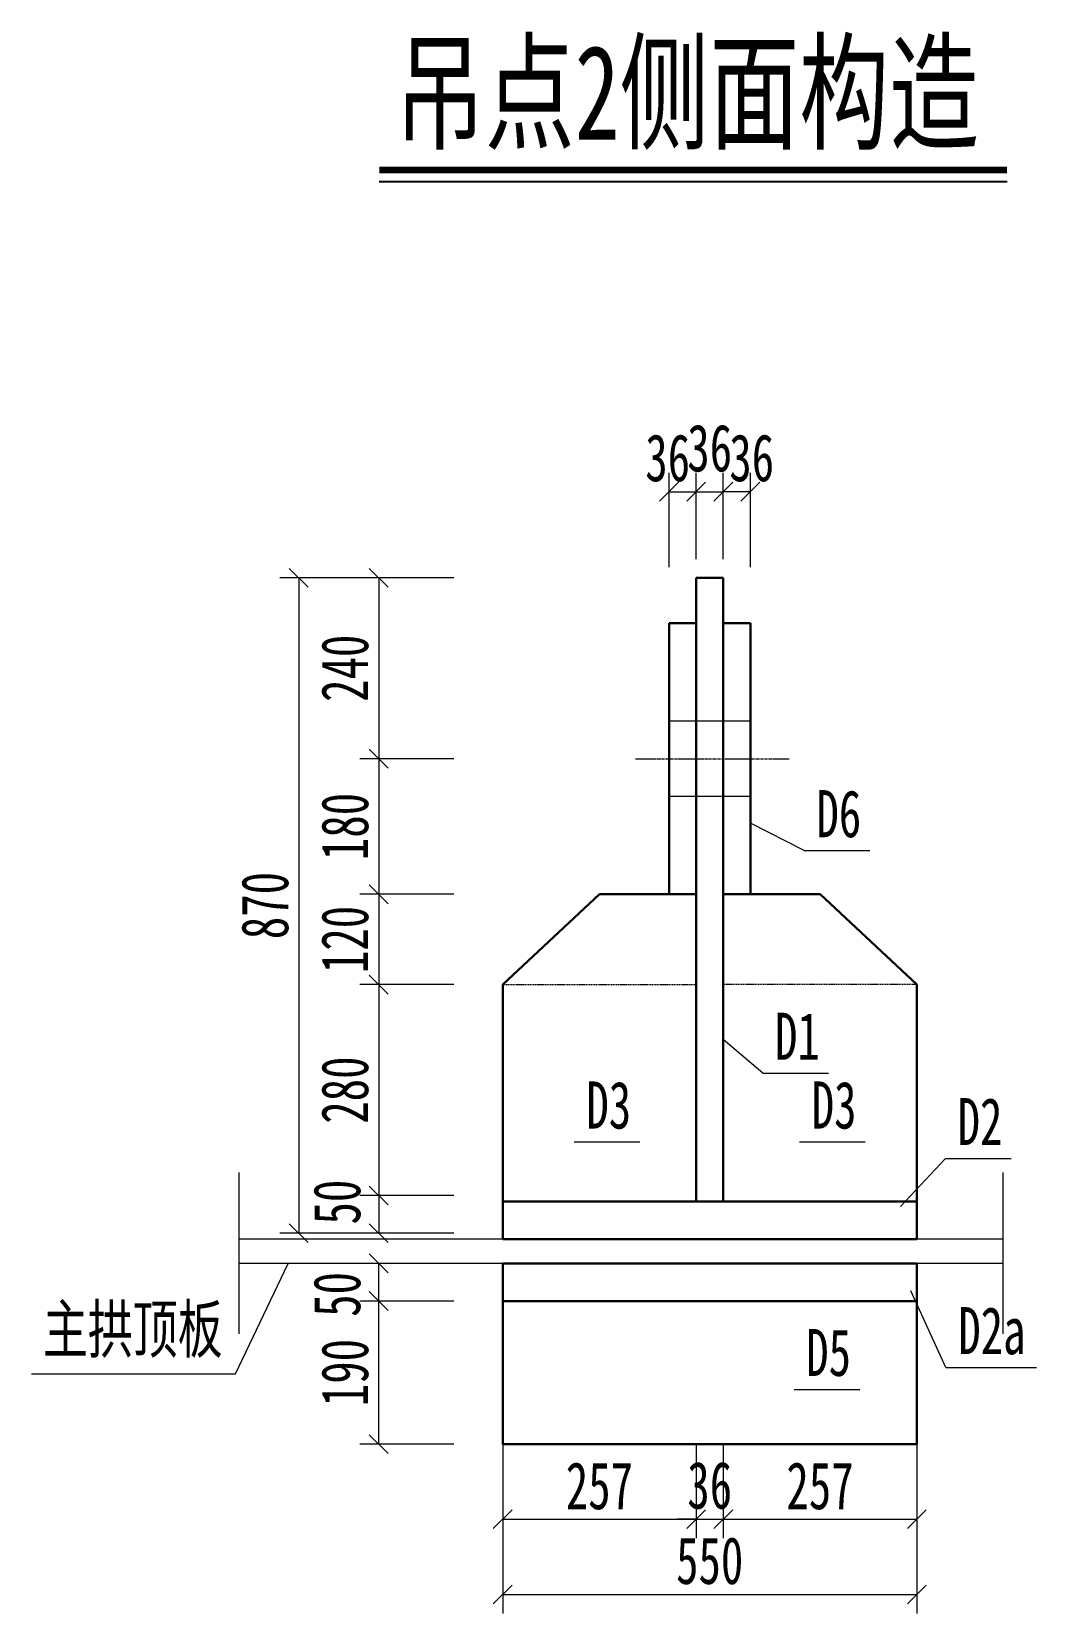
# Model space of a CAD drawing. Header units: millimetres. Extents: x -19886 to -4477, y -42737 to -16565.
# Drawn here: x -10465 to -9130, y -35286 to -33186 of the extents above; entities that cross this region are included whole.
import ezdxf
from ezdxf.enums import TextEntityAlignment as Align

# ---------------------------------------------------------------- set-up
doc = ezdxf.new("R2010")
doc.units = ezdxf.units.MM
doc.linetypes.add('CENTER2', pattern=[28.575, 19.05, -3.175, 3.175, -3.175])
doc.linetypes.add('DASHED', pattern=[0.75, 0.5, -0.25])
doc.layers.get('Defpoints').update_dxf_attribs({"color": 8})
for name, color, linetype, lineweight in [('中心线', 2, 'CENTER2', 15), ('文字', 7, 'Continuous', 15), ('标注线及字体', 2, 'Continuous', 15), ('桥 构造粗实', 1, 'Continuous', 30), ('细实线', 4, 'Continuous', 15), ('虚线', 7, 'DASHED', 13)]:
    doc.layers.add(name, color=color, linetype=linetype, lineweight=lineweight)
doc.styles.add('111', font='', dxfattribs={"width": 0.7})
doc.styles.add('BM_Dim', font='', dxfattribs={"width": 0.85})
doc.styles.get('111').set_extended_font_data('仿宋_GB2312')
doc.styles.get('BM_Dim').set_extended_font_data('仿宋_GB2312')
doc.dimstyles.new('200', dxfattribs={"dimscale": 0, "dimtxt": 2.5, "dimasz": 1, "dimexe": 1, "dimexo": 1, "dimgap": 0.6, "dimtad": 1, "dimdec": 0, "dimdsep": 46, "dimtxsty": '111', "dimblk": 'OBLIQUE', "dimcen": 0, "dimclrd": 4, "dimclre": 4, "dimclrt": 4, "dimadec": 1, "dimazin": 2, "dimtfac": 1, "dimtdec": 0, "dimtix": 1, "dimtmove": 2, "dimatfit": 3, "dimfxl": 4, "dimfxlon": 1, "dimtolj": 1, "dimlwd": -1, "dimlwe": -1, "dimarcsym": 0})

# ---------------------------------------------------------------- blocks, each defined once
blk = doc.blocks.new('_Oblique')
at = {"color": 0, "linetype": 'ByBlock', "lineweight": -2}
blk.add_line((-0.5, -0.5), (0.5, 0.5), dxfattribs=at)
blk = doc.blocks.new('*D136')
at = {"layer": 'Defpoints', "color": 0}
for p in [(-9546.4, -33797.1), (-9582.4, -33911.5), (-9546.4, -33911.5)]:
    blk.add_point(p, dxfattribs=at)
at = {"layer": '细实线', "color": 4}
for p, q in [((-9582.4, -33886.5), (-9582.4, -33772.1)), ((-9546.4, -33886.5), (-9546.4, -33772.1)), ((-9582.4, -33797.1), (-9546.4, -33797.1))]:
    blk.add_line(p, q, dxfattribs=at)
at = {"layer": '细实线', "color": 4, "xscale": 25, "yscale": 25, "zscale": 25, "rotation": 180}
blk.add_blockref('_Oblique', (-9582.4, -33797.1), dxfattribs=at)
at = {"layer": '细实线', "color": 4, "xscale": 25, "yscale": 25, "zscale": 25}
blk.add_blockref('_Oblique', (-9546.4, -33797.1), dxfattribs=at)
at = {"layer": '细实线', "color": 4, "insert": (-9564.4, -33739.4), "char_height": 62.5, "attachment_point": 5, "style": '111'}
blk.add_mtext('\\A1;36', dxfattribs=at)
blk = doc.blocks.new('*D137')
at = {"layer": 'Defpoints', "color": 0}
for p in [(-9582.4, -33797.1), (-9582.4, -33911.5), (-9618.4, -33971.5)]:
    blk.add_point(p, dxfattribs=at)
at = {"layer": '细实线', "color": 4}
for p, q in [((-9618.4, -33897.1), (-9618.4, -33772.1)), ((-9582.4, -33886.5), (-9582.4, -33772.1)), ((-9618.4, -33797.1), (-9582.4, -33797.1))]:
    blk.add_line(p, q, dxfattribs=at)
at = {"layer": '细实线', "color": 4, "xscale": 25, "yscale": 25, "zscale": 25, "rotation": 180}
blk.add_blockref('_Oblique', (-9618.4, -33797.1), dxfattribs=at)
at = {"layer": '细实线', "color": 4, "xscale": 25, "yscale": 25, "zscale": 25}
blk.add_blockref('_Oblique', (-9582.4, -33797.1), dxfattribs=at)
at = {"layer": '细实线', "color": 4, "insert": (-9620.2, -33752.4), "char_height": 62.5, "attachment_point": 5, "style": '111'}
blk.add_mtext('\\A1;36', dxfattribs=at)
blk = doc.blocks.new('*D138')
at = {"layer": 'Defpoints', "color": 0}
for p in [(-9546.4, -33797.1), (-9546.4, -33911.5), (-9510.4, -33971.5)]:
    blk.add_point(p, dxfattribs=at)
at = {"layer": '细实线', "color": 4}
for p, q in [((-9546.4, -33886.5), (-9546.4, -33772.1)), ((-9510.4, -33897.1), (-9510.4, -33772.1)), ((-9510.4, -33797.1), (-9546.4, -33797.1))]:
    blk.add_line(p, q, dxfattribs=at)
at = {"layer": '细实线', "color": 4, "xscale": 25, "yscale": 25, "zscale": 25, "rotation": 180}
blk.add_blockref('_Oblique', (-9546.4, -33797.1), dxfattribs=at)
at = {"layer": '细实线', "color": 4, "xscale": 25, "yscale": 25, "zscale": 25}
blk.add_blockref('_Oblique', (-9510.4, -33797.1), dxfattribs=at)
at = {"layer": '细实线', "color": 4, "insert": (-9508.6, -33752.4), "char_height": 62.5, "attachment_point": 5, "style": '111'}
blk.add_mtext('\\A1;36', dxfattribs=at)
blk = doc.blocks.new('*D139')
at = {"layer": 'Defpoints', "color": 0}
for p in [(-9839.4, -34739.5), (-9582.4, -34739.5), (-9582.4, -35161.2)]:
    blk.add_point(p, dxfattribs=at)
at = {"layer": '细实线', "color": 4}
for p, q in [((-9839.4, -35061.2), (-9839.4, -35186.2)), ((-9582.4, -35061.2), (-9582.4, -35186.2)), ((-9839.4, -35161.2), (-9582.4, -35161.2))]:
    blk.add_line(p, q, dxfattribs=at)
at = {"layer": '细实线', "color": 4, "xscale": 25, "yscale": 25, "zscale": 25, "rotation": 180}
blk.add_blockref('_Oblique', (-9839.4, -35161.2), dxfattribs=at)
at = {"layer": '细实线', "color": 4, "xscale": 25, "yscale": 25, "zscale": 25}
blk.add_blockref('_Oblique', (-9582.4, -35161.2), dxfattribs=at)
at = {"layer": '细实线', "color": 4, "insert": (-9710.9, -35117.2), "char_height": 62.5, "attachment_point": 5, "style": '111'}
blk.add_mtext('\\A1;257', dxfattribs=at)
blk = doc.blocks.new('*D140')
at = {"layer": 'Defpoints', "color": 0}
for p in [(-9582.4, -34739.5), (-9546.4, -34739.5), (-9546.4, -35161.2)]:
    blk.add_point(p, dxfattribs=at)
at = {"layer": '细实线', "color": 4}
for p, q in [((-9582.4, -35061.2), (-9582.4, -35186.2)), ((-9546.4, -35061.2), (-9546.4, -35186.2)), ((-9582.4, -35161.2), (-9607.4, -35161.2)), ((-9582.4, -35161.2), (-9546.4, -35161.2)), ((-9546.4, -35161.2), (-9521.4, -35161.2))]:
    blk.add_line(p, q, dxfattribs=at)
at = {"layer": '细实线', "color": 4, "xscale": 25, "yscale": 25, "zscale": 25}
blk.add_blockref('_Oblique', (-9582.4, -35161.2), dxfattribs=at)
at = {"layer": '细实线', "color": 4, "xscale": 25, "yscale": 25, "zscale": 25, "rotation": 180}
blk.add_blockref('_Oblique', (-9546.4, -35161.2), dxfattribs=at)
at = {"layer": '细实线', "color": 4, "insert": (-9564.4, -35116.5), "char_height": 62.5, "attachment_point": 5, "style": '111'}
blk.add_mtext('\\A1;36', dxfattribs=at)
blk = doc.blocks.new('*D141')
at = {"layer": 'Defpoints', "color": 0}
for p in [(-9546.4, -34739.5), (-9289.4, -34739.5), (-9289.4, -35161.2)]:
    blk.add_point(p, dxfattribs=at)
at = {"layer": '细实线', "color": 4}
for p, q in [((-9546.4, -35061.2), (-9546.4, -35186.2)), ((-9289.4, -35061.2), (-9289.4, -35186.2)), ((-9546.4, -35161.2), (-9289.4, -35161.2))]:
    blk.add_line(p, q, dxfattribs=at)
at = {"layer": '细实线', "color": 4, "xscale": 25, "yscale": 25, "zscale": 25, "rotation": 180}
blk.add_blockref('_Oblique', (-9546.4, -35161.2), dxfattribs=at)
at = {"layer": '细实线', "color": 4, "xscale": 25, "yscale": 25, "zscale": 25}
blk.add_blockref('_Oblique', (-9289.4, -35161.2), dxfattribs=at)
at = {"layer": '细实线', "color": 4, "insert": (-9417.9, -35117.2), "char_height": 62.5, "attachment_point": 5, "style": '111'}
blk.add_mtext('\\A1;257', dxfattribs=at)
blk = doc.blocks.new('*D142')
at = {"layer": 'Defpoints', "color": 0}
for p in [(-9839.4, -34871.5), (-9289.4, -34871.5), (-9289.4, -35261.2)]:
    blk.add_point(p, dxfattribs=at)
at = {"layer": '细实线', "color": 4}
for p, q in [((-9839.4, -35161.2), (-9839.4, -35286.2)), ((-9289.4, -35161.2), (-9289.4, -35286.2)), ((-9839.4, -35261.2), (-9289.4, -35261.2))]:
    blk.add_line(p, q, dxfattribs=at)
at = {"layer": '细实线', "color": 4, "xscale": 25, "yscale": 25, "zscale": 25, "rotation": 180}
blk.add_blockref('_Oblique', (-9839.4, -35261.2), dxfattribs=at)
at = {"layer": '细实线', "color": 4, "xscale": 25, "yscale": 25, "zscale": 25}
blk.add_blockref('_Oblique', (-9289.4, -35261.2), dxfattribs=at)
at = {"layer": '细实线', "color": 4, "insert": (-9564.4, -35216.5), "char_height": 62.5, "attachment_point": 5, "style": '111'}
blk.add_mtext('\\A1;550', dxfattribs=at)
blk = doc.blocks.new('*D143')
at = {"layer": 'Defpoints', "color": 0}
for p in [(-9478.4, -34451.5), (-10004.1, -34731.5), (-9839.4, -34731.5)]:
    blk.add_point(p, dxfattribs=at)
at = {"layer": '细实线', "color": 4}
for p, q in [((-9904.1, -34451.5), (-10029.1, -34451.5)), ((-10004.1, -34451.5), (-10004.1, -34731.5)), ((-9904.1, -34731.5), (-10029.1, -34731.5))]:
    blk.add_line(p, q, dxfattribs=at)
at = {"layer": '细实线', "color": 4, "xscale": 25, "yscale": 25, "zscale": 25}
for p, rotation in [((-10004.1, -34451.5), 90), ((-10004.1, -34731.5), 270)]:
    blk.add_blockref('_Oblique', p, dxfattribs=dict(at, rotation=rotation))
at = {"layer": '细实线', "color": 4, "insert": (-10048.8, -34591.5), "char_height": 62.5, "attachment_point": 5, "rotation": 90, "style": '111'}
blk.add_mtext('\\A1;280', dxfattribs=at)
blk = doc.blocks.new('*D144')
at = {"layer": 'Defpoints', "color": 0}
for p in [(-9839.4, -34331.5), (-10004.1, -34451.5), (-9478.4, -34451.5)]:
    blk.add_point(p, dxfattribs=at)
at = {"layer": '细实线', "color": 4}
for p, q in [((-9904.1, -34331.5), (-10029.1, -34331.5)), ((-10004.1, -34331.5), (-10004.1, -34451.5)), ((-9904.1, -34451.5), (-10029.1, -34451.5))]:
    blk.add_line(p, q, dxfattribs=at)
at = {"layer": '细实线', "color": 4, "xscale": 25, "yscale": 25, "zscale": 25}
for p, rotation in [((-10004.1, -34331.5), 90), ((-10004.1, -34451.5), 270)]:
    blk.add_blockref('_Oblique', p, dxfattribs=dict(at, rotation=rotation))
at = {"layer": '细实线', "color": 4, "insert": (-10048.8, -34391.5), "char_height": 62.5, "attachment_point": 5, "rotation": 90, "style": '111'}
blk.add_mtext('\\A1;120', dxfattribs=at)
blk = doc.blocks.new('*D145')
at = {"layer": 'Defpoints', "color": 0}
for p in [(-9464.4, -34151.5), (-10004.1, -34331.5), (-9839.4, -34331.5)]:
    blk.add_point(p, dxfattribs=at)
at = {"layer": '细实线', "color": 4}
for p, q in [((-9904.1, -34151.5), (-10029.1, -34151.5)), ((-10004.1, -34151.5), (-10004.1, -34331.5)), ((-9904.1, -34331.5), (-10029.1, -34331.5))]:
    blk.add_line(p, q, dxfattribs=at)
at = {"layer": '细实线', "color": 4, "xscale": 25, "yscale": 25, "zscale": 25}
for p, rotation in [((-10004.1, -34151.5), 90), ((-10004.1, -34331.5), 270)]:
    blk.add_blockref('_Oblique', p, dxfattribs=dict(at, rotation=rotation))
at = {"layer": '细实线', "color": 4, "insert": (-10048.8, -34241.5), "char_height": 62.5, "attachment_point": 5, "rotation": 90, "style": '111'}
blk.add_mtext('\\A1;180', dxfattribs=at)
blk = doc.blocks.new('*D146')
at = {"layer": 'Defpoints', "color": 0}
for p in [(-9464.4, -33911.5), (-10004.1, -34151.5), (-9464.4, -34151.5)]:
    blk.add_point(p, dxfattribs=at)
at = {"layer": '细实线', "color": 4}
for p, q in [((-9904.1, -33911.5), (-10029.1, -33911.5)), ((-10004.1, -33911.5), (-10004.1, -34151.5)), ((-9904.1, -34151.5), (-10029.1, -34151.5))]:
    blk.add_line(p, q, dxfattribs=at)
at = {"layer": '细实线', "color": 4, "xscale": 25, "yscale": 25, "zscale": 25}
for p, rotation in [((-10004.1, -33911.5), 90), ((-10004.1, -34151.5), 270)]:
    blk.add_blockref('_Oblique', p, dxfattribs=dict(at, rotation=rotation))
at = {"layer": '细实线', "color": 4, "insert": (-10048.8, -34031.5), "char_height": 62.5, "attachment_point": 5, "rotation": 90, "style": '111'}
blk.add_mtext('\\A1;240', dxfattribs=at)
blk = doc.blocks.new('*D147')
at = {"layer": 'Defpoints', "color": 0}
for p in [(-9464.4, -33911.5), (-10110.3, -34781.5), (-9839.4, -34781.5)]:
    blk.add_point(p, dxfattribs=at)
at = {"layer": '细实线', "color": 4}
for p, q in [((-10010.3, -33911.5), (-10135.3, -33911.5)), ((-10110.3, -33911.5), (-10110.3, -34781.5)), ((-10010.3, -34781.5), (-10135.3, -34781.5))]:
    blk.add_line(p, q, dxfattribs=at)
at = {"layer": '细实线', "color": 4, "xscale": 25, "yscale": 25, "zscale": 25}
for p, rotation in [((-10110.3, -33911.5), 90), ((-10110.3, -34781.5), 270)]:
    blk.add_blockref('_Oblique', p, dxfattribs=dict(at, rotation=rotation))
at = {"layer": '细实线', "color": 4, "insert": (-10155, -34346.5), "char_height": 62.5, "attachment_point": 5, "rotation": 90, "style": '111'}
blk.add_mtext('\\A1;870', dxfattribs=at)
blk = doc.blocks.new('*D148')
at = {"layer": 'Defpoints', "color": 0}
for p in [(-9839.4, -34731.5), (-10004.1, -34781.5), (-9839.4, -34781.5)]:
    blk.add_point(p, dxfattribs=at)
at = {"layer": '细实线', "color": 4}
for p, q in [((-9904.1, -34731.5), (-10029.1, -34731.5)), ((-10004.1, -34731.5), (-10004.1, -34781.5)), ((-9904.1, -34781.5), (-10029.1, -34781.5))]:
    blk.add_line(p, q, dxfattribs=at)
at = {"layer": '细实线', "color": 4, "xscale": 25, "yscale": 25, "zscale": 25}
for p, rotation in [((-10004.1, -34731.5), 90), ((-10004.1, -34781.5), 270)]:
    blk.add_blockref('_Oblique', p, dxfattribs=dict(at, rotation=rotation))
at = {"layer": '细实线', "color": 4, "insert": (-10059.3, -34740.2), "char_height": 62.5, "attachment_point": 5, "rotation": 90, "style": '111'}
blk.add_mtext('\\A1;50', dxfattribs=at)
blk = doc.blocks.new('*D149')
at = {"layer": 'Defpoints', "color": 0}
for p in [(-10004.1, -34871.5), (-9839.4, -34871.5), (-9761.4, -35061.5)]:
    blk.add_point(p, dxfattribs=at)
at = {"layer": '细实线', "color": 4}
for p, q in [((-9904.1, -34871.5), (-10029.1, -34871.5)), ((-10004.1, -35061.5), (-10004.1, -34871.5)), ((-9904.1, -35061.5), (-10029.1, -35061.5))]:
    blk.add_line(p, q, dxfattribs=at)
at = {"layer": '细实线', "color": 4, "xscale": 25, "yscale": 25, "zscale": 25}
for p, rotation in [((-10004.1, -34871.5), 90), ((-10004.1, -35061.5), 270)]:
    blk.add_blockref('_Oblique', p, dxfattribs=dict(at, rotation=rotation))
at = {"layer": '细实线', "color": 4, "insert": (-10048.8, -34966.5), "char_height": 62.5, "attachment_point": 5, "rotation": 90, "style": '111'}
blk.add_mtext('\\A1;190', dxfattribs=at)
blk = doc.blocks.new('*D150')
at = {"layer": 'Defpoints', "color": 0}
for p in [(-10004.1, -34821.5), (-9839.4, -34821.5), (-9839.4, -34871.5)]:
    blk.add_point(p, dxfattribs=at)
at = {"layer": '细实线', "color": 4}
for p, q in [((-9904.1, -34821.5), (-10029.1, -34821.5)), ((-10004.1, -34871.5), (-10004.1, -34821.5)), ((-9904.1, -34871.5), (-10029.1, -34871.5))]:
    blk.add_line(p, q, dxfattribs=at)
at = {"layer": '细实线', "color": 4, "xscale": 25, "yscale": 25, "zscale": 25}
for p, rotation in [((-10004.1, -34821.5), 90), ((-10004.1, -34871.5), 270)]:
    blk.add_blockref('_Oblique', p, dxfattribs=dict(at, rotation=rotation))
at = {"layer": '细实线', "color": 4, "insert": (-10059.3, -34862.8), "char_height": 62.5, "attachment_point": 5, "rotation": 90, "style": '111'}
blk.add_mtext('\\A1;50', dxfattribs=at)

msp = doc.modelspace()

# ---------------------------------------------------------------- linework, layer by layer
at = {"color": 4}
msp.add_line((-10003.3, -33385), (-9169.3, -33385), dxfattribs=at)
at = {"color": 6, "const_width": 9}
msp.add_lwpolyline([(-10003.3, -33370), (-9169.3, -33370)], dxfattribs=at)
at = {"layer": '中心线', "ltscale": 0.2}
msp.add_line((-9662.8, -34151.5), (-9458.7, -34151.5), dxfattribs=at)
at = {"layer": '桥 构造粗实'}
for p, q in [((-9582.4, -33911.5), (-9582.4, -34739.5)), ((-9582.4, -33911.5), (-9546.4, -33911.5)), ((-9546.4, -33911.5), (-9546.4, -34739.5)), ((-9618.4, -33971.5), (-9618.4, -34331.5)), ((-9618.4, -33971.5), (-9582.4, -33971.5)), ((-9546.4, -33971.5), (-9510.4, -33971.5)), ((-9510.4, -33971.5), (-9510.4, -34331.5)), ((-9710.9, -34331.5), (-9839.4, -34451.5)), ((-9710.9, -34331.5), (-9582.4, -34331.5)), ((-9417.9, -34331.5), (-9546.4, -34331.5)), ((-9417.9, -34331.5), (-9289.4, -34451.5)), ((-9839.4, -34451.5), (-9839.4, -34789.5)), ((-9289.4, -34451.5), (-9289.4, -34789.5)), ((-9839.4, -34739.5), (-9289.4, -34739.5)), ((-9839.4, -34789.5), (-9289.4, -34789.5)), ((-9839.4, -34821.5), (-9839.4, -35061.5)), ((-9839.4, -34821.5), (-9289.4, -34821.5)), ((-9289.4, -34821.5), (-9289.4, -35061.5)), ((-9289.4, -34871.5), (-9839.4, -34871.5)), ((-9289.4, -35061.5), (-9839.4, -35061.5))]:
    msp.add_line(p, q, dxfattribs=at)
at = {"layer": '细实线'}
for p, q in [((-9438.8, -34273.5), (-9510.4, -34237.3)), ((-9438.8, -34273.5), (-9351.5, -34273.5)), ((-9493.8, -34569.1), (-9546.4, -34524.2)), ((-9493.8, -34569.1), (-9406.5, -34569.1)), ((-9744.4, -34660.3), (-9657.1, -34660.3)), ((-9445.1, -34660.3), (-9357.8, -34660.3)), ((-9251.3, -34682.2), (-9311.1, -34746.1)), ((-9251.3, -34682.2), (-9164, -34682.2)), ((-10194.3, -34968.2), (-10124.5, -34821.5)), ((-9250.7, -34959.9), (-9297.4, -34858.1)), ((-9250.7, -34959.9), (-9130.5, -34959.9)), ((-10465.1, -34968.2), (-10194.3, -34968.2)), ((-9452.4, -34988.9), (-9365.1, -34988.9))]:
    msp.add_line(p, q, dxfattribs=at)
at = {"layer": '细实线', "color": 8}
for p, q in [((-10189.7, -34700.7), (-10189.7, -34915)), ((-9175.1, -34700.7), (-9175.1, -34915)), ((-9175.1, -34789.5), (-10189.7, -34789.5)), ((-9175.1, -34821.5), (-10189.7, -34821.5))]:
    msp.add_line(p, q, dxfattribs=at)
at = {"layer": '虚线'}
for p, q in [((-9510.4, -34101.5), (-9618.4, -34101.5)), ((-9510.4, -34201.5), (-9618.4, -34201.5))]:
    msp.add_line(p, q, dxfattribs=at)
at = {"layer": '虚线', "ltscale": 3}
for p, q in [((-9839.4, -34451.5), (-9582.4, -34451.5)), ((-9289.4, -34451.5), (-9546.4, -34451.5))]:
    msp.add_line(p, q, dxfattribs=at)

# ---------------------------------------------------------------- texts
at = {"layer": '文字', "style": 'BM_Dim', "width": 0.7}
for s, p in [('D6', (-9392.9, -34274.5)), ('D1', (-9447.9, -34570)), ('D3', (-9698.5, -34661.3)), ('D3', (-9399.2, -34661.3)), ('D2', (-9205.4, -34683.2)), ('主拱顶板', (-10330.7, -34958.8)), ('D2a', (-9189.6, -34960.8)), ('D5', (-9406.5, -34989.8))]:
    msp.add_text(s, height=62.5, dxfattribs=at).set_placement(p, align=Align.BOTTOM_CENTER)
at = {"layer": '标注线及字体', "color": 0, "style": '111', "width": 0.7}
msp.add_text('吊点2侧面构造', height=125, dxfattribs=at).set_placement((-9594.6, -33264.8), align=Align.MIDDLE)

# ---------------------------------------------------------------- dimensions: what is measured, and where the dimension line sits
at = {"layer": '细实线'}
for base, p1, p2, picture, middle in [((-9546.4, -33797.1), (-9582.4, -33911.5), (-9546.4, -33911.5), '*D136', (-9564.4, -33739.4)), ((-9582.4, -33797.1), (-9618.4, -33971.5), (-9582.4, -33911.5), '*D137', (-9620.2, -33752.4))]:
    dim = msp.add_linear_dim(base=base, p1=p1, p2=p2, dimstyle='200', override={"dimscale": 25, "dimblk": 'Oblique'}, dxfattribs=at)
    dim.commit()
    dim.dimension.update_dxf_attribs({"geometry": picture, "text_midpoint": middle, "dimtype": 160})
for base, p1, p2, angle, picture, middle in [((-9546.4, -33797.1), (-9510.4, -33971.5), (-9546.4, -33911.5), 180, '*D138', (-9508.6, -33752.4)), ((-10004.1, -34781.5), (-9839.4, -34731.5), (-9839.4, -34781.5), 90, '*D148', (-10059.3, -34740.2)), ((-10004.1, -34821.5), (-9839.4, -34871.5), (-9839.4, -34821.5), 270, '*D150', (-10059.3, -34862.8))]:
    dim = msp.add_linear_dim(base=base, p1=p1, p2=p2, angle=angle, dimstyle='200', override={"dimscale": 25, "dimblk": 'Oblique'}, dxfattribs=at)
    dim.commit()
    dim.dimension.update_dxf_attribs({"geometry": picture, "text_midpoint": middle, "dimtype": 160})
for base, p1, p2, angle, picture, middle in [((-10110.3, -34781.5), (-9464.4, -33911.5), (-9839.4, -34781.5), 90, '*D147', (-10155, -34346.5)), ((-10004.1, -34151.5), (-9464.4, -33911.5), (-9464.4, -34151.5), 90, '*D146', (-10048.8, -34031.5)), ((-10004.1, -34331.5), (-9464.4, -34151.5), (-9839.4, -34331.5), 90, '*D145', (-10048.8, -34241.5)), ((-10004.1, -34451.5), (-9839.4, -34331.5), (-9478.4, -34451.5), 90, '*D144', (-10048.8, -34391.5)), ((-10004.1, -34731.5), (-9478.4, -34451.5), (-9839.4, -34731.5), 90, '*D143', (-10048.8, -34591.5)), ((-10004.1, -34871.5), (-9761.4, -35061.5), (-9839.4, -34871.5), 270, '*D149', (-10048.8, -34966.5))]:
    dim = msp.add_linear_dim(base=base, p1=p1, p2=p2, angle=angle, dimstyle='200', override={"dimscale": 25, "dimblk": 'Oblique'}, dxfattribs=at)
    dim.commit()
    dim.dimension.update_dxf_attribs({"geometry": picture, "text_midpoint": middle})
for base, p1, p2, picture, middle in [((-9582.4, -35161.2), (-9839.4, -34739.5), (-9582.4, -34739.5), '*D139', (-9710.9, -35117.2)), ((-9546.4, -35161.2), (-9582.4, -34739.5), (-9546.4, -34739.5), '*D140', (-9564.4, -35116.5)), ((-9289.4, -35161.2), (-9546.4, -34739.5), (-9289.4, -34739.5), '*D141', (-9417.9, -35117.2)), ((-9289.4, -35261.2), (-9839.4, -34871.5), (-9289.4, -34871.5), '*D142', (-9564.4, -35216.5))]:
    dim = msp.add_linear_dim(base=base, p1=p1, p2=p2, dimstyle='200', override={"dimscale": 25, "dimblk": 'Oblique'}, dxfattribs=at)
    dim.commit()
    dim.dimension.update_dxf_attribs({"geometry": picture, "text_midpoint": middle})

doc.saveas('drawing.dxf')
